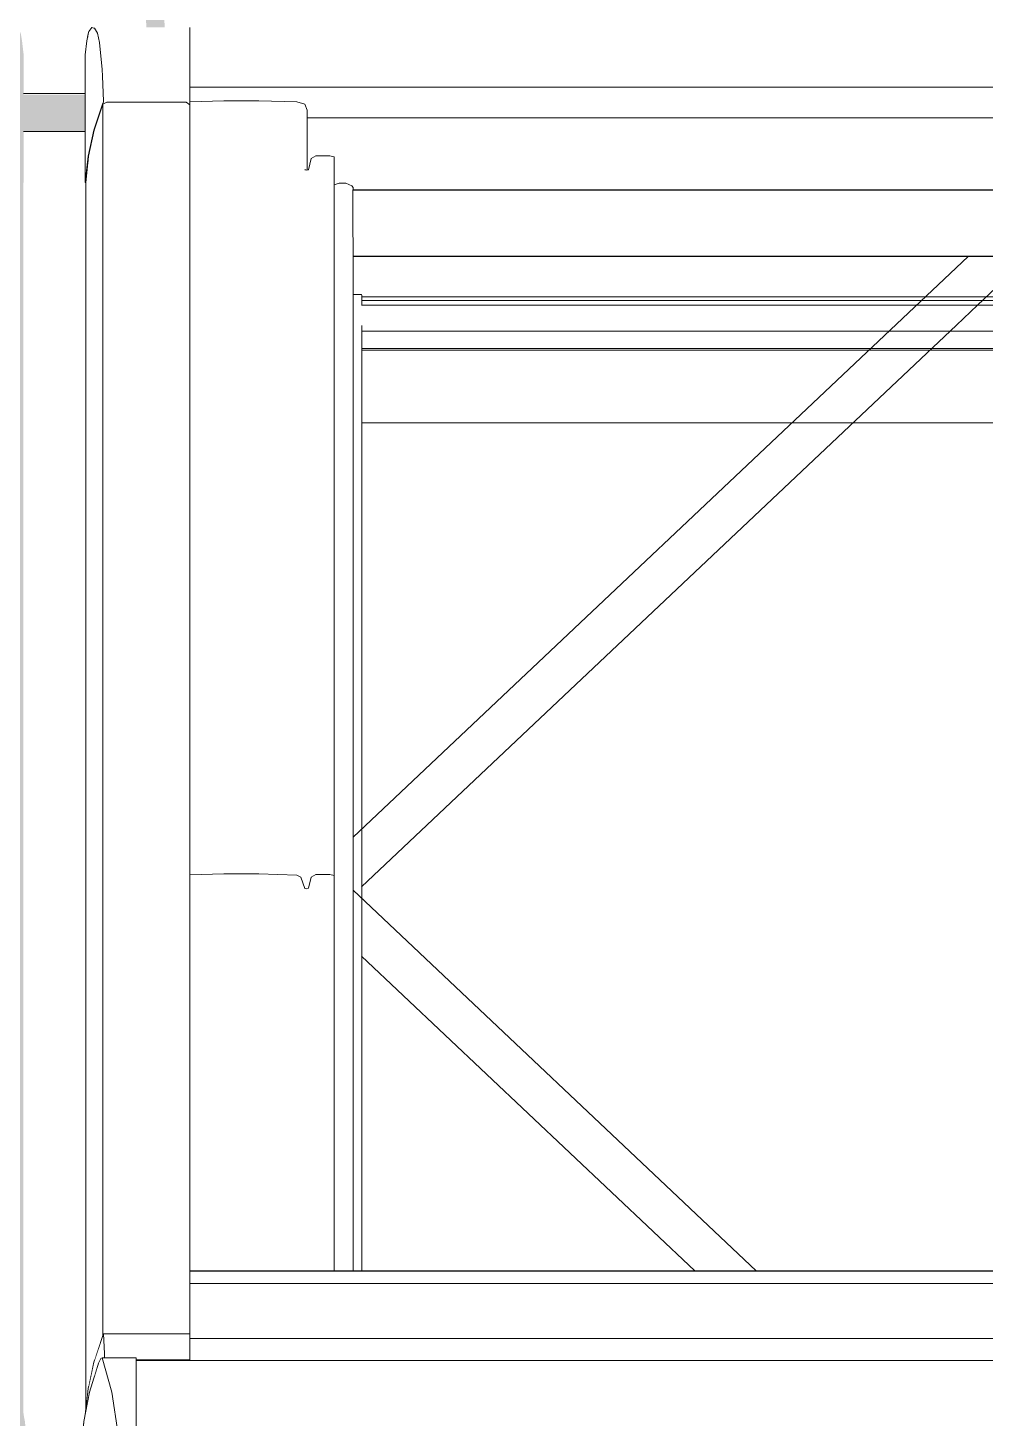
# Model space of a CAD drawing. Header units: metres. Extents: x -208 to 1512, y -277 to 123.
# Drawn here: x 827.172 to 827.616, y -3.63 to -2.984 of the extents above; entities that cross this region are included whole.
import ezdxf

# ---------------------------------------------------------------- set-up
doc = ezdxf.new("R2010")
doc.units = ezdxf.units.M
doc.header["$MEASUREMENT"] = 0
doc.linetypes.add('Wipeout_Contour', pattern=[1, 0, -1])
doc.layers.add('325 Dachfenster', color=7, linetype='Continuous')
doc.layers.add('918 Lageplan Beschriftung.x', color=7, linetype='Continuous')

# ---------------------------------------------------------------- blocks, each defined once
blk = doc.blocks.new('VELUX SlopeRoofBundle[42]_5', base_point=(825.25728, 0))
at = {"color": 254, "linetype": 'Wipeout_Contour', "lineweight": 0, "ltscale": 6621.036396}
blk.add_wipeout([(828.01339, -2.95926), (827.23487, -2.95926), (827.23525, -2.98422), (827.24693, -2.98422), (827.24693, -3.01187), (828.00133, -3.01187), (828.00133, -2.98422), (828.01301, -2.98422)], dxfattribs=at).dxf.layer = '325 Dachfenster'
at = {"color": 254, "linetype": 'Wipeout_Contour', "lineweight": 0, "ltscale": 3308.730517}
blk.add_wipeout([(827.16983, -3.01484), (827.16983, -3.01541), (827.18413, -3.01541), (827.18413, -3.01484)], dxfattribs=at).dxf.layer = '325 Dachfenster'
at = {"color": 254, "linetype": 'Wipeout_Contour', "lineweight": 0, "ltscale": 3309.310575}
blk.add_wipeout([(827.31943, -3.05656), (827.31943, -3.56164), (827.32223, -3.56164), (827.32223, -3.05769)], dxfattribs=at).dxf.layer = '325 Dachfenster'
at = {"color": 254, "linetype": 'Wipeout_Contour', "lineweight": 0, "ltscale": 3308.731113}
blk.add_wipeout([(827.18413, -3.07367), (827.16963, -3.07367), (827.16963, -3.0917), (827.18413, -3.0917)], dxfattribs=at).dxf.layer = '325 Dachfenster'
at = {"color": 254, "linetype": 'Wipeout_Contour', "lineweight": 0, "ltscale": 3309.04927}
blk.add_wipeout([(827.26283, -3.37723), (827.24693, -3.37775), (827.24693, -3.56164), (827.26283, -3.56164)], dxfattribs=at).dxf.layer = '325 Dachfenster'
at = {"color": 254, "linetype": 'Wipeout_Contour', "lineweight": 0, "ltscale": 3309.28167}
blk.add_wipeout([(827.31203, -3.56164), (827.31393, -3.56164), (827.31393, -3.37801), (827.31203, -3.37752)], dxfattribs=at).dxf.layer = '325 Dachfenster'
at = {"color": 254, "linetype": 'Wipeout_Contour', "lineweight": 0, "ltscale": 3309.236318}
blk.add_wipeout([(827.30123, -3.56164), (827.30203, -3.56164), (827.30203, -3.38395), (827.30123, -3.38423)], dxfattribs=at).dxf.layer = '325 Dachfenster'
at = {"color": 254, "linetype": 'Wipeout_Contour', "lineweight": 0, "ltscale": 12406.856814}
blk.add_wipeout([(827.14151, -2.98422), (827.16683, -2.98422), (827.16814, -2.98607), (827.16853, -2.98718), (827.16907, -2.99035), (827.16983, -2.99685), (827.16983, -3.01484), (827.18413, -3.01484), (827.18413, -2.95558), (827.17177, -2.95558), (827.17177, -2.95834), (827.17176, -2.96046), (827.14613, -2.96046), (827.14613, -2.95926), (827.14214, -2.95926)], dxfattribs=at).dxf.layer = '325 Dachfenster'
at = {"color": 254, "linetype": 'Wipeout_Contour', "lineweight": 0, "ltscale": 3309.298764}
blk.add_wipeout([(827.31633, -3.05649), (827.31633, -3.56164), (827.31943, -3.56164), (827.31943, -3.05656)], dxfattribs=at).dxf.layer = '325 Dachfenster'
at = {"color": 254, "linetype": 'Wipeout_Contour', "lineweight": 0, "ltscale": 3308.730936}
blk.add_wipeout([(827.18413, -3.06787), (827.16963, -3.06787), (827.16963, -3.07367), (827.18413, -3.07367)], dxfattribs=at).dxf.layer = '325 Dachfenster'
at = {"color": 254, "linetype": 'Wipeout_Contour', "lineweight": 0, "ltscale": 8274.301453}
blk.add_wipeout([(827.16963, -3.0917), (827.16963, -3.62657), (827.16983, -3.62845), (827.16983, -3.62846), (827.17043, -3.63161), (827.17173, -3.64552), (827.17173, -3.66149), (827.17176, -3.70979), (827.18413, -3.70979), (827.18413, -3.0917)], dxfattribs=at).dxf.layer = '325 Dachfenster'
at = {"color": 254, "linetype": 'Wipeout_Contour', "lineweight": 0, "ltscale": 3309.233117}
blk.add_wipeout([(827.30043, -3.56164), (827.30123, -3.56164), (827.30123, -3.38423), (827.30043, -3.38402)], dxfattribs=at).dxf.layer = '325 Dachfenster'
at = {"color": 254, "linetype": 'Wipeout_Contour', "lineweight": 0, "ltscale": 3308.787716}
blk.add_wipeout([(827.18413, -3.01541), (827.19843, -3.01541), (827.19843, -3.01484), (827.18413, -3.01484)], dxfattribs=at).dxf.layer = '325 Dachfenster'
at = {"color": 254, "linetype": 'Wipeout_Contour', "lineweight": 0, "ltscale": 5791.716833}
blk.add_wipeout([(827.16983, -3.05626), (827.16963, -3.05641), (827.16963, -3.06787), (827.18413, -3.06787), (827.18413, -3.03252), (827.16983, -3.03252), (827.16983, -3.04873)], dxfattribs=at).dxf.layer = '325 Dachfenster'
at = {"color": 254, "linetype": 'Wipeout_Contour', "lineweight": 0, "ltscale": 6617.024258}
blk.add_wipeout([(827.32223, -3.56164), (827.32273, -3.56164), (827.32273, -3.0818), (827.32263, -3.08153), (827.32263, -3.05967), (827.32273, -3.05967), (827.32273, -3.05854), (827.32223, -3.05769)], dxfattribs=at).dxf.layer = '325 Dachfenster'
at = {"color": 254, "linetype": 'Wipeout_Contour', "lineweight": 0, "ltscale": 3308.789113}
blk.add_wipeout([(827.19863, -3.07367), (827.18413, -3.07367), (827.18413, -3.0917), (827.19863, -3.0917)], dxfattribs=at).dxf.layer = '325 Dachfenster'
at = {"color": 254, "linetype": 'Wipeout_Contour', "lineweight": 0, "ltscale": 3309.227593}
blk.add_wipeout([(827.29843, -3.56164), (827.30043, -3.56164), (827.30043, -3.38402), (827.29843, -3.37886)], dxfattribs=at).dxf.layer = '325 Dachfenster'
at = {"color": 254, "linetype": 'Wipeout_Contour', "lineweight": 0, "ltscale": 12408.817096}
blk.add_wipeout([(827.18413, -3.01484), (827.19843, -3.01484), (827.19843, -2.99685), (827.1992, -2.99035), (827.19973, -2.98718), (827.20013, -2.98607), (827.20143, -2.98422), (827.22676, -2.98422), (827.22613, -2.95926), (827.22213, -2.95926), (827.22213, -2.96046), (827.1965, -2.96046), (827.1965, -2.95834), (827.1965, -2.95558), (827.18413, -2.95558)], dxfattribs=at).dxf.layer = '325 Dachfenster'
at = {"color": 254, "linetype": 'Wipeout_Contour', "lineweight": 0, "ltscale": 4962.225712}
blk.add_wipeout([(827.18413, -3.06787), (827.19863, -3.06787), (827.19863, -3.05641), (827.19843, -3.05626), (827.19843, -3.03252), (827.18413, -3.03252)], dxfattribs=at).dxf.layer = '325 Dachfenster'
at = {"color": 254, "linetype": 'Wipeout_Contour', "lineweight": 0, "ltscale": 3310.519843}
blk.add_wipeout([(827.32263, -3.05988), (827.32263, -3.07049), (827.92563, -3.07049), (827.92563, -3.05988)], dxfattribs=at).dxf.layer = '325 Dachfenster'
at = {"color": 254, "linetype": 'Wipeout_Contour', "lineweight": 0, "ltscale": 3310.520023}
blk.add_wipeout([(827.32263, -3.0748), (827.32263, -3.07982), (827.92563, -3.07982), (827.92563, -3.0748)], dxfattribs=at).dxf.layer = '325 Dachfenster'
at = {"color": 254, "linetype": 'Wipeout_Contour', "lineweight": 0, "ltscale": 8269.556175}
blk.add_wipeout([(827.18413, -3.0917), (827.18413, -3.70979), (827.19651, -3.70979), (827.19653, -3.66149), (827.19653, -3.64552), (827.19783, -3.63161), (827.19843, -3.62846), (827.19843, -3.62845), (827.19863, -3.62657), (827.19863, -3.0917)], dxfattribs=at).dxf.layer = '325 Dachfenster'
at = {"color": 254, "linetype": 'Wipeout_Contour', "lineweight": 0, "ltscale": 3310.520219}
blk.add_wipeout([(827.32273, -3.09043), (827.32273, -3.0905), (827.92553, -3.0905), (827.92553, -3.09043)], dxfattribs=at).dxf.layer = '325 Dachfenster'
at = {"color": 254, "linetype": 'Wipeout_Contour', "lineweight": 0, "ltscale": 3309.181071}
blk.add_wipeout([(827.27903, -3.56164), (827.29663, -3.56164), (827.29663, -3.3778), (827.27903, -3.37723)], dxfattribs=at).dxf.layer = '325 Dachfenster'
at = {"color": 254, "linetype": 'Wipeout_Contour', "lineweight": 0, "ltscale": 3309.240592}
blk.add_wipeout([(827.30203, -3.56164), (827.30333, -3.56164), (827.30333, -3.37879), (827.30203, -3.38395)], dxfattribs=at).dxf.layer = '325 Dachfenster'
at = {"color": 254, "linetype": 'Wipeout_Contour', "lineweight": 0, "ltscale": 3308.788935}
blk.add_wipeout([(827.19863, -3.06787), (827.18413, -3.06787), (827.18413, -3.07367), (827.19863, -3.07367)], dxfattribs=at).dxf.layer = '325 Dachfenster'
at = {"color": 254, "linetype": 'Wipeout_Contour', "lineweight": 0, "ltscale": 3310.519953}
blk.add_wipeout([(827.32263, -3.0748), (827.92563, -3.0748), (827.92563, -3.07049), (827.32263, -3.07049)], dxfattribs=at).dxf.layer = '325 Dachfenster'
at = {"color": 254, "linetype": 'Wipeout_Contour', "lineweight": 0, "ltscale": 3310.520178}
blk.add_wipeout([(827.32273, -3.08499), (827.32273, -3.09043), (827.92553, -3.09043), (827.92553, -3.08499)], dxfattribs=at).dxf.layer = '325 Dachfenster'
at = {"color": 254, "linetype": 'Wipeout_Contour', "lineweight": 0, "ltscale": 3309.113458}
blk.add_wipeout([(827.26283, -3.56164), (827.27903, -3.56164), (827.27903, -3.37723), (827.26283, -3.37723)], dxfattribs=at).dxf.layer = '325 Dachfenster'
at = {"color": 254, "linetype": 'Wipeout_Contour', "lineweight": 0, "ltscale": 3309.219886}
blk.add_wipeout([(827.29663, -3.56164), (827.29843, -3.56164), (827.29843, -3.37886), (827.29663, -3.3778)], dxfattribs=at).dxf.layer = '325 Dachfenster'
at = {"color": 254, "linetype": 'Wipeout_Contour', "lineweight": 0, "ltscale": 3309.247289}
blk.add_wipeout([(827.30333, -3.56164), (827.30543, -3.56164), (827.30543, -3.37752), (827.30333, -3.37879)], dxfattribs=at).dxf.layer = '325 Dachfenster'
at = {"color": 254, "linetype": 'Wipeout_Contour', "lineweight": 0, "ltscale": 4135.802932}
blk.add_wipeout([(827.19783, -3.63161), (827.19783, -3.78697), (827.19975, -3.77738), (827.20043, -3.77361), (827.20043, -3.61796)], dxfattribs=at).dxf.layer = '325 Dachfenster'
at = {"color": 254, "linetype": 'Wipeout_Contour', "lineweight": 0, "ltscale": 3309.223368}
blk.add_wipeout([(827.29843, -3.04514), (827.29843, -3.37886), (827.30043, -3.38402), (827.30043, -3.0503)], dxfattribs=at).dxf.layer = '325 Dachfenster'
at = {"color": 254, "linetype": 'Wipeout_Contour', "lineweight": 0, "ltscale": 6621.039845}
blk.add_wipeout([(827.32263, -3.08067), (827.32263, -3.08153), (827.32273, -3.0818), (827.32273, -3.08258), (827.92553, -3.08258), (827.92553, -3.0818), (827.92563, -3.08153), (827.92563, -3.08067)], dxfattribs=at).dxf.layer = '325 Dachfenster'
at = {"color": 254, "linetype": 'Wipeout_Contour', "lineweight": 0, "ltscale": 2482.770511}
blk.add_wipeout([(827.32273, -3.0905), (827.32273, -3.36016), (827.60826, -3.0905)], dxfattribs=at).dxf.layer = '325 Dachfenster'
at = {"color": 254, "linetype": 'Wipeout_Contour', "lineweight": 0, "ltscale": 3309.264659}
blk.add_wipeout([(827.30543, -3.37752), (827.30543, -3.56164), (827.31203, -3.56164), (827.31203, -3.37752)], dxfattribs=at).dxf.layer = '325 Dachfenster'
at = {"color": 254, "linetype": 'Wipeout_Contour', "lineweight": 0, "ltscale": 4135.829014}
blk.add_wipeout([(827.20453, -3.60447), (827.20043, -3.61796), (827.20043, -3.77361), (827.20342, -3.76324), (827.20453, -3.75858)], dxfattribs=at).dxf.layer = '325 Dachfenster'
at = {"color": 254, "linetype": 'Wipeout_Contour', "lineweight": 0, "ltscale": 3309.232226}
blk.add_wipeout([(827.30123, -3.05055), (827.30123, -3.38423), (827.30203, -3.38395), (827.30203, -3.05027)], dxfattribs=at).dxf.layer = '325 Dachfenster'
at = {"color": 254, "linetype": 'Wipeout_Contour', "lineweight": 0, "ltscale": 3309.28769}
blk.add_wipeout([(827.31393, -3.05731), (827.31393, -3.56164), (827.31633, -3.56164), (827.31633, -3.05649)], dxfattribs=at).dxf.layer = '325 Dachfenster'
at = {"color": 254, "linetype": 'Wipeout_Contour', "lineweight": 0, "ltscale": 3310.520109}
blk.add_wipeout([(827.32273, -3.08258), (827.32273, -3.08364), (827.92553, -3.08364), (827.92553, -3.08258)], dxfattribs=at).dxf.layer = '325 Dachfenster'
at = {"color": 254, "linetype": 'Wipeout_Contour', "lineweight": 0, "ltscale": 3308.609345}
blk.add_wipeout([(827.20628, -3.60202), (827.21078, -3.618), (827.22213, -3.618), (827.22213, -3.60202)], dxfattribs=at).dxf.layer = '325 Dachfenster'
at = {"color": 254, "linetype": 'Wipeout_Contour', "lineweight": 0, "ltscale": 3308.830466}
blk.add_wipeout([(827.19843, -3.62846), (827.19973, -3.62164), (827.19973, -3.6162), (827.19843, -3.62845)], dxfattribs=at).dxf.layer = '325 Dachfenster'
at = {"color": 254, "linetype": 'Wipeout_Contour', "lineweight": 0, "ltscale": 4964.588053}
blk.add_wipeout([(827.30053, -3.05033), (827.30043, -3.0503), (827.30043, -3.38402), (827.30123, -3.38423), (827.30123, -3.05055), (827.30053, -3.05036)], dxfattribs=at).dxf.layer = '325 Dachfenster'
at = {"color": 254, "linetype": 'Wipeout_Contour', "lineweight": 0, "ltscale": 3310.520066}
blk.add_wipeout([(827.32263, -3.08067), (827.92563, -3.08067), (827.92563, -3.07982), (827.32263, -3.07982)], dxfattribs=at).dxf.layer = '325 Dachfenster'
at = {"color": 254, "linetype": 'Wipeout_Contour', "lineweight": 0, "ltscale": 9927.390946}
blk.add_wipeout([(827.20453, -3.75858), (827.2053, -3.75667), (827.20738, -3.74981), (827.2087, -3.74323), (827.21244, -3.71311), (827.21452, -3.68525), (827.21495, -3.65986), (827.21367, -3.63738), (827.21078, -3.618), (827.20628, -3.60202), (827.20564, -3.6023), (827.20453, -3.60447)], dxfattribs=at).dxf.layer = '325 Dachfenster'
at = {"color": 254, "linetype": 'Wipeout_Contour', "lineweight": 0, "ltscale": 3308.970122}
blk.add_wipeout([(827.24693, -3.60294), (827.22213, -3.60294), (827.22213, -3.60322), (827.24693, -3.60322)], dxfattribs=at).dxf.layer = '325 Dachfenster'
at = {"color": 254, "linetype": 'Wipeout_Contour', "lineweight": 0, "ltscale": 3309.215734}
blk.add_wipeout([(827.29663, -3.04408), (827.29663, -3.3778), (827.29843, -3.37886), (827.29843, -3.04514)], dxfattribs=at).dxf.layer = '325 Dachfenster'
at = {"color": 254, "linetype": 'Wipeout_Contour', "lineweight": 0, "ltscale": 3309.236405}
blk.add_wipeout([(827.30203, -3.05027), (827.30203, -3.38395), (827.30333, -3.37879), (827.30333, -3.04511)], dxfattribs=at).dxf.layer = '325 Dachfenster'
at = {"color": 254, "linetype": 'Wipeout_Contour', "lineweight": 0, "ltscale": 3310.520122}
blk.add_wipeout([(827.32273, -3.08428), (827.92553, -3.08428), (827.92553, -3.08364), (827.32273, -3.08364)], dxfattribs=at).dxf.layer = '325 Dachfenster'
at = {"color": 254, "linetype": 'Wipeout_Contour', "lineweight": 0, "ltscale": 4136.287108}
blk.add_wipeout([(827.19973, -3.6162), (827.19973, -3.62164), (827.20043, -3.61796), (827.20243, -3.61138), (827.20243, -3.60403)], dxfattribs=at).dxf.layer = '325 Dachfenster'
at = {"color": 254, "linetype": 'Wipeout_Contour', "lineweight": 0, "ltscale": 3308.646573}
blk.add_wipeout([(827.21078, -3.618), (827.21367, -3.63738), (827.22213, -3.63738), (827.22213, -3.618)], dxfattribs=at).dxf.layer = '325 Dachfenster'
at = {"layer": '325 Dachfenster', "linetype": 'Continuous', "lineweight": 0, "flags": 128}
for points in [[(827.30123, -3.38423), (827.30043, -3.38402)], [(827.30203, -3.38395), (827.30123, -3.38423)]]:
    blk.add_lwpolyline(points, dxfattribs=at)
at = {"color": 254, "linetype": 'Wipeout_Contour', "lineweight": 0, "ltscale": 3309.176923}
blk.add_wipeout([(827.27903, -3.04351), (827.27903, -3.37723), (827.29663, -3.3778), (827.29663, -3.04408)], dxfattribs=at).dxf.layer = '325 Dachfenster'
at = {"color": 254, "linetype": 'Wipeout_Contour', "lineweight": 0, "ltscale": 3309.24317}
blk.add_wipeout([(827.30333, -3.04511), (827.30333, -3.37879), (827.30543, -3.37752), (827.30543, -3.04383)], dxfattribs=at).dxf.layer = '325 Dachfenster'
at = {"color": 254, "linetype": 'Wipeout_Contour', "lineweight": 0, "ltscale": 3310.520132}
blk.add_wipeout([(827.32273, -3.08428), (827.32273, -3.08499), (827.92553, -3.08499), (827.92553, -3.08428)], dxfattribs=at).dxf.layer = '325 Dachfenster'
at = {"color": 254, "linetype": 'Wipeout_Contour', "lineweight": 0, "ltscale": 5789.703946}
blk.add_wipeout([(827.20243, -3.61138), (827.20453, -3.60447), (827.20564, -3.6023), (827.20628, -3.60202), (827.20643, -3.60202), (827.20643, -3.59208), (827.20243, -3.60403)], dxfattribs=at).dxf.layer = '325 Dachfenster'
at = {"layer": '325 Dachfenster', "linetype": 'Continuous', "lineweight": 0, "flags": 128}
for points in [[(827.29843, -3.37886), (827.29663, -3.3778)], [(827.30043, -3.38402), (827.29843, -3.37886)]]:
    blk.add_lwpolyline(points, dxfattribs=at)
at = {"color": 254, "linetype": 'Wipeout_Contour', "lineweight": 0, "ltscale": 4135.688563}
blk.add_wipeout([(827.19863, -3.05626), (827.19863, -3.62657), (827.19973, -3.6162), (827.19993, -3.6153), (827.19993, -3.04401)], dxfattribs=at).dxf.layer = '325 Dachfenster'
at = {"color": 254, "linetype": 'Wipeout_Contour', "lineweight": 0, "ltscale": 3309.260597}
blk.add_wipeout([(827.30543, -3.04383), (827.30543, -3.37752), (827.31203, -3.37752), (827.31203, -3.04383)], dxfattribs=at).dxf.layer = '325 Dachfenster'
at = {"color": 254, "linetype": 'Wipeout_Contour', "lineweight": 0, "ltscale": 4963.195033}
blk.add_wipeout([(827.20643, -3.60202), (827.20733, -3.60202), (827.20733, -3.59999), (827.20697, -3.59082), (827.20688, -3.5909), (827.20643, -3.59208)], dxfattribs=at).dxf.layer = '325 Dachfenster'
at = {"layer": '325 Dachfenster', "linetype": 'Continuous', "lineweight": 0, "flags": 128}
for points in [[(827.30333, -3.37879), (827.30203, -3.38395)], [(827.30543, -3.37752), (827.30333, -3.37879)], [(827.19843, -3.62845), (827.19843, -3.62846)]]:
    blk.add_lwpolyline(points, dxfattribs=at)
at = {"color": 254, "linetype": 'Wipeout_Contour', "lineweight": 0, "ltscale": 4135.619217}
blk.add_wipeout([(827.19993, -3.04401), (827.19993, -3.6153), (827.20243, -3.60403), (827.20263, -3.60344), (827.20263, -3.03184)], dxfattribs=at).dxf.layer = '325 Dachfenster'
at = {"color": 254, "linetype": 'Wipeout_Contour', "lineweight": 0, "ltscale": 3309.277261}
blk.add_wipeout([(827.31203, -3.04383), (827.31203, -3.37752), (827.31393, -3.37801), (827.31393, -3.04433)], dxfattribs=at).dxf.layer = '325 Dachfenster'
at = {"color": 254, "linetype": 'Wipeout_Contour', "lineweight": 0, "ltscale": 3308.930874}
blk.add_wipeout([(827.20697, -3.59082), (827.20733, -3.59999), (827.24693, -3.59999), (827.24693, -3.59082)], dxfattribs=at).dxf.layer = '325 Dachfenster'
at = {"layer": '325 Dachfenster', "linetype": 'Continuous', "lineweight": 0, "flags": 128}
blk.add_lwpolyline([(827.31393, -3.37801), (827.31203, -3.37752), (827.30543, -3.37752)], dxfattribs=at)
at = {"color": 254, "linetype": 'Wipeout_Contour', "lineweight": 0, "ltscale": 11586.823668}
blk.add_wipeout([(827.31393, -3.05274), (827.31393, -3.05731), (827.31633, -3.05649), (827.31943, -3.05656), (827.32223, -3.05769), (827.32273, -3.05854), (827.32273, -3.05967), (827.92553, -3.05967), (827.92553, -3.05854), (827.92603, -3.05769), (827.92883, -3.05656), (827.93193, -3.05649), (827.93433, -3.05731), (827.93433, -3.05274)], dxfattribs=at).dxf.layer = '325 Dachfenster'
at = {"color": 254, "linetype": 'Wipeout_Contour', "lineweight": 0, "ltscale": 4963.65467}
blk.add_wipeout([(827.20733, -3.59999), (827.20733, -3.60202), (827.22213, -3.60202), (827.22213, -3.60294), (827.24693, -3.60294), (827.24693, -3.59999)], dxfattribs=at).dxf.layer = '325 Dachfenster'
at = {"layer": '325 Dachfenster', "linetype": 'Continuous', "lineweight": 0, "flags": 128}
blk.add_lwpolyline([(827.31633, -3.05649), (827.31393, -3.05731)], dxfattribs=at)
at = {"color": 254, "linetype": 'Wipeout_Contour', "lineweight": 0, "ltscale": 4135.612292}
blk.add_wipeout([(827.20663, -3.01989), (827.20263, -3.03184), (827.20263, -3.60344), (827.20643, -3.59208), (827.20663, -3.59156)], dxfattribs=at).dxf.layer = '325 Dachfenster'
at = {"color": 254, "linetype": 'Wipeout_Contour', "lineweight": 0, "ltscale": 3310.519763}
blk.add_wipeout([(827.32263, -3.05967), (827.32263, -3.05988), (827.92563, -3.05988), (827.92563, -3.05967)], dxfattribs=at).dxf.layer = '325 Dachfenster'
at = {"color": 254, "linetype": 'Wipeout_Contour', "lineweight": 0, "ltscale": 3310.528416}
blk.add_wipeout([(827.24693, -3.59875), (828.00133, -3.59875), (828.00133, -3.59644), (827.24693, -3.59644)], dxfattribs=at).dxf.layer = '325 Dachfenster'
at = {"color": 254, "linetype": 'Wipeout_Contour', "lineweight": 0, "ltscale": 3310.528655}
blk.add_wipeout([(828.02613, -3.60322), (827.22213, -3.60322), (827.22213, -3.61935), (828.02613, -3.61935)], dxfattribs=at).dxf.layer = '325 Dachfenster'
at = {"layer": '325 Dachfenster', "linetype": 'Continuous', "lineweight": 0, "flags": 128}
for points in [[(827.31943, -3.05656), (827.31633, -3.05649)], [(827.32223, -3.05769), (827.31943, -3.05656)], [(827.32273, -3.05854), (827.32223, -3.05769)], [(827.32263, -3.05967), (827.32263, -3.05988)], [(827.32263, -3.05967), (827.92563, -3.05967)], [(827.32263, -3.05988), (827.32263, -3.07049), (827.32263, -3.0748), (827.32263, -3.07982), (827.32263, -3.08067), (827.32263, -3.08153)], [(827.32273, -3.05854), (827.32273, -3.05967)], [(827.20628, -3.60202), (827.21078, -3.618), (827.21367, -3.63738), (827.21495, -3.65986), (827.21452, -3.68525), (827.21244, -3.71311), (827.2087, -3.74323), (827.20738, -3.74981), (827.2053, -3.75667), (827.20453, -3.75858), (827.20342, -3.76324), (827.20043, -3.77361), (827.19975, -3.77738), (827.19783, -3.78697), (827.19748, -3.79054), (827.19653, -3.79916), (827.19653, -3.80235), (827.19652, -3.81267), (827.19651, -3.82144), (827.1965, -3.82879)], [(827.20564, -3.6023), (827.20453, -3.60447), (827.20043, -3.61796), (827.19783, -3.63161), (827.19653, -3.64552), (827.19653, -3.64685)], [(827.20564, -3.6023), (827.20628, -3.60202)], [(827.20628, -3.60202), (827.22213, -3.60202)]]:
    blk.add_lwpolyline(points, dxfattribs=at)
at = {"color": 254, "linetype": 'Wipeout_Contour', "lineweight": 0, "ltscale": 4135.931435}
blk.add_wipeout([(827.19843, -2.99685), (827.19843, -3.05626), (827.19973, -3.04401), (827.19973, -2.98718), (827.1992, -2.99035)], dxfattribs=at).dxf.layer = '325 Dachfenster'
at = {"color": 254, "linetype": 'Wipeout_Contour', "lineweight": 0, "ltscale": 3308.934544}
blk.add_wipeout([(827.20843, -3.01893), (827.20843, -3.59082), (827.24523, -3.59082), (827.24523, -3.01893)], dxfattribs=at).dxf.layer = '325 Dachfenster'
at = {"color": 254, "linetype": 'Wipeout_Contour', "lineweight": 0, "ltscale": 3310.528379}
blk.add_wipeout([(827.24693, -3.59644), (828.00133, -3.59644), (828.00133, -3.59448), (827.24693, -3.59448)], dxfattribs=at).dxf.layer = '325 Dachfenster'
at = {"color": 254, "linetype": 'Wipeout_Contour', "lineweight": 0, "ltscale": 3310.528499}
blk.add_wipeout([(827.24693, -3.6015), (827.24693, -3.60322), (828.00133, -3.60322), (828.00133, -3.6015)], dxfattribs=at).dxf.layer = '325 Dachfenster'
at = {"color": 254, "linetype": 'Wipeout_Contour', "lineweight": 0, "ltscale": 3310.528982}
blk.add_wipeout([(827.22213, -3.61935), (827.22213, -3.64056), (828.02613, -3.64056), (828.02613, -3.61935)], dxfattribs=at).dxf.layer = '325 Dachfenster'
at = {"layer": '325 Dachfenster', "linetype": 'Continuous', "lineweight": 0, "flags": 128}
blk.add_lwpolyline([(827.22213, -3.82879), (827.22213, -3.82144), (827.22213, -3.81267), (827.22213, -3.80235), (827.22213, -3.79054), (827.22213, -3.77738), (827.22213, -3.76324), (827.22213, -3.75667), (827.22213, -3.74981), (827.22213, -3.74323), (827.22213, -3.71311), (827.22213, -3.68525), (827.22213, -3.65986), (827.22213, -3.63738), (827.22213, -3.618), (827.22213, -3.60202)], dxfattribs=at)
at = {"color": 254, "linetype": 'Wipeout_Contour', "lineweight": 0, "ltscale": 4963.459559}
blk.add_wipeout([(827.19973, -3.04401), (827.20243, -3.03184), (827.20243, -2.98451), (827.20143, -2.98422), (827.20013, -2.98607), (827.19973, -2.98718)], dxfattribs=at).dxf.layer = '325 Dachfenster'
at = {"color": 254, "linetype": 'Wipeout_Contour', "lineweight": 0, "ltscale": 4963.966591}
blk.add_wipeout([(827.20843, -3.01893), (827.20663, -3.01989), (827.20663, -3.59156), (827.20688, -3.5909), (827.20697, -3.59082), (827.20843, -3.59082)], dxfattribs=at).dxf.layer = '325 Dachfenster'
at = {"color": 254, "linetype": 'Wipeout_Contour', "lineweight": 0, "ltscale": 3309.011559}
blk.add_wipeout([(827.24523, -3.59082), (827.24693, -3.59082), (827.24693, -3.02019), (827.24523, -3.01893)], dxfattribs=at).dxf.layer = '325 Dachfenster'
at = {"color": 254, "linetype": 'Wipeout_Contour', "lineweight": 0, "ltscale": 3310.52846}
blk.add_wipeout([(828.00133, -3.59875), (827.24693, -3.59875), (827.24693, -3.6015), (828.00133, -3.6015)], dxfattribs=at).dxf.layer = '325 Dachfenster'
at = {"layer": '325 Dachfenster', "linetype": 'Continuous', "lineweight": 0, "flags": 128}
for points in [[(827.19843, -3.01484), (827.18413, -3.01484), (827.16983, -3.01484)], [(827.19843, -3.62845), (827.19973, -3.6162), (827.20243, -3.60403), (827.20643, -3.59208), (827.20688, -3.5909)], [(827.20688, -3.5909), (827.20697, -3.59082)], [(827.20697, -3.59082), (827.20733, -3.59999), (827.20733, -3.60202)], [(827.22213, -3.60294), (827.24693, -3.60294)], [(827.22213, -3.60322), (828.02613, -3.60322)], [(827.24693, -3.60294), (827.24693, -3.60322)]]:
    blk.add_lwpolyline(points, dxfattribs=at)
at = {"color": 254, "linetype": 'Wipeout_Contour', "lineweight": 0, "ltscale": 3308.89868}
blk.add_wipeout([(827.2051, -2.99113), (827.20631, -3.00365), (827.24693, -3.00365), (827.24693, -2.99113)], dxfattribs=at).dxf.layer = '325 Dachfenster'
at = {"color": 254, "linetype": 'Wipeout_Contour', "lineweight": 0, "ltscale": 3309.045125}
blk.add_wipeout([(827.24693, -3.37775), (827.26283, -3.37723), (827.26283, -3.04351), (827.24693, -3.04403)], dxfattribs=at).dxf.layer = '325 Dachfenster'
at = {"color": 254, "linetype": 'Wipeout_Contour', "lineweight": 0, "ltscale": 3310.527846}
blk.add_wipeout([(827.24693, -3.56177), (827.24693, -3.56751), (828.00133, -3.56751), (828.00133, -3.56177)], dxfattribs=at).dxf.layer = '325 Dachfenster'
at = {"color": 254, "linetype": 'Wipeout_Contour', "lineweight": 0, "ltscale": 3310.528254}
blk.add_wipeout([(827.24693, -3.5902), (828.00133, -3.5902), (828.00133, -3.58631), (827.24693, -3.58631)], dxfattribs=at).dxf.layer = '325 Dachfenster'
at = {"color": 254, "linetype": 'Wipeout_Contour', "lineweight": 0, "ltscale": 6617.540181}
blk.add_wipeout([(827.20243, -2.98451), (827.20243, -3.03184), (827.20643, -3.01989), (827.20643, -3.00685), (827.20631, -3.00365), (827.2051, -2.99113), (827.20414, -2.98692), (827.20273, -2.98457)], dxfattribs=at).dxf.layer = '325 Dachfenster'
at = {"color": 254, "linetype": 'Wipeout_Contour', "lineweight": 0, "ltscale": 3309.109322}
blk.add_wipeout([(827.26283, -3.04351), (827.26283, -3.37723), (827.27903, -3.37723), (827.27903, -3.04351)], dxfattribs=at).dxf.layer = '325 Dachfenster'
at = {"color": 254, "linetype": 'Wipeout_Contour', "lineweight": 0, "ltscale": 3310.527795}
blk.add_wipeout([(828.00133, -3.56164), (827.24693, -3.56164), (827.24693, -3.56177), (828.00133, -3.56177)], dxfattribs=at).dxf.layer = '325 Dachfenster'
at = {"color": 254, "linetype": 'Wipeout_Contour', "lineweight": 0, "ltscale": 3310.527908}
blk.add_wipeout([(827.24693, -3.56751), (827.24693, -3.56903), (828.00133, -3.56903), (828.00133, -3.56751)], dxfattribs=at).dxf.layer = '325 Dachfenster'
at = {"color": 254, "linetype": 'Wipeout_Contour', "lineweight": 0, "ltscale": 3310.528188}
blk.add_wipeout([(827.24693, -3.58259), (827.24693, -3.58631), (828.00133, -3.58631), (828.00133, -3.58259)], dxfattribs=at).dxf.layer = '325 Dachfenster'
at = {"color": 254, "linetype": 'Wipeout_Contour', "lineweight": 0, "ltscale": 3310.528328}
blk.add_wipeout([(827.24693, -3.59202), (827.24693, -3.59296), (828.00133, -3.59296), (828.00133, -3.59202)], dxfattribs=at).dxf.layer = '325 Dachfenster'
at = {"layer": '325 Dachfenster', "linetype": 'Continuous', "lineweight": 0, "flags": 128}
blk.add_lwpolyline([(827.29663, -3.3778), (827.27903, -3.37723), (827.26283, -3.37723), (827.24693, -3.37775)], dxfattribs=at)
at = {"color": 254, "linetype": 'Wipeout_Contour', "lineweight": 0, "ltscale": 4136.57887}
blk.add_wipeout([(827.24693, -2.98422), (827.20143, -2.98422), (827.20243, -2.98451), (827.20273, -2.98457), (827.24693, -2.98457)], dxfattribs=at).dxf.layer = '325 Dachfenster'
at = {"color": 254, "linetype": 'Wipeout_Contour', "lineweight": 0, "ltscale": 3309.042324}
blk.add_wipeout([(827.24693, -3.04403), (827.26283, -3.04351), (827.26283, -3.0182), (827.24693, -3.01871)], dxfattribs=at).dxf.layer = '325 Dachfenster'
at = {"color": 254, "linetype": 'Wipeout_Contour', "lineweight": 0, "ltscale": 3309.174122}
blk.add_wipeout([(827.27903, -3.0182), (827.27903, -3.04351), (827.29663, -3.04408), (827.29663, -3.01876)], dxfattribs=at).dxf.layer = '325 Dachfenster'
at = {"color": 254, "linetype": 'Wipeout_Contour', "lineweight": 0, "ltscale": 2482.680091}
blk.add_wipeout([(827.32273, -3.56164), (827.50987, -3.56164), (827.32273, -3.3849)], dxfattribs=at).dxf.layer = '325 Dachfenster'
at = {"color": 254, "linetype": 'Wipeout_Contour', "lineweight": 0, "ltscale": 3310.527975}
blk.add_wipeout([(827.24693, -3.57098), (827.24693, -3.57329), (828.00133, -3.57329), (828.00133, -3.57098)], dxfattribs=at).dxf.layer = '325 Dachfenster'
at = {"color": 254, "linetype": 'Wipeout_Contour', "lineweight": 0, "ltscale": 3310.528302}
blk.add_wipeout([(827.24693, -3.59078), (827.24693, -3.59128), (828.00133, -3.59128), (828.00133, -3.59078)], dxfattribs=at).dxf.layer = '325 Dachfenster'
at = {"color": 254, "linetype": 'Wipeout_Contour', "lineweight": 0, "ltscale": 3308.891051}
blk.add_wipeout([(827.20273, -2.98457), (827.20414, -2.98692), (827.24693, -2.98692), (827.24693, -2.98457)], dxfattribs=at).dxf.layer = '325 Dachfenster'
at = {"color": 254, "linetype": 'Wipeout_Contour', "lineweight": 0, "ltscale": 3309.106545}
blk.add_wipeout([(827.27903, -3.0182), (827.26283, -3.0182), (827.26283, -3.04351), (827.27903, -3.04351)], dxfattribs=at).dxf.layer = '325 Dachfenster'
at = {"color": 254, "linetype": 'Wipeout_Contour', "lineweight": 0, "ltscale": 2482.409057}
blk.add_wipeout([(827.29663, -3.04408), (827.30043, -3.01983), (827.29663, -3.01876)], dxfattribs=at).dxf.layer = '325 Dachfenster'
at = {"color": 254, "linetype": 'Wipeout_Contour', "lineweight": 0, "ltscale": 6621.049959}
blk.add_wipeout([(827.32273, -3.3849), (827.50987, -3.56164), (827.73839, -3.56164), (827.92553, -3.3849), (827.92553, -3.36016), (827.64001, -3.0905), (827.60826, -3.0905), (827.32273, -3.36016)], dxfattribs=at).dxf.layer = '325 Dachfenster'
at = {"color": 254, "linetype": 'Wipeout_Contour', "lineweight": 0, "ltscale": 3310.528019}
blk.add_wipeout([(827.24693, -3.57329), (827.24693, -3.57605), (828.00133, -3.57605), (828.00133, -3.57329)], dxfattribs=at).dxf.layer = '325 Dachfenster'
at = {"color": 254, "linetype": 'Wipeout_Contour', "lineweight": 0, "ltscale": 3310.528349}
blk.add_wipeout([(827.24693, -3.59448), (828.00133, -3.59448), (828.00133, -3.59296), (827.24693, -3.59296)], dxfattribs=at).dxf.layer = '325 Dachfenster'
at = {"layer": '325 Dachfenster', "linetype": 'Continuous', "lineweight": 0, "flags": 128}
for points in [[(827.32273, -3.0818), (827.32273, -3.56164)], [(827.32273, -3.09043), (827.92553, -3.09043)], [(827.60826, -3.0905), (827.32273, -3.36016)], [(827.32273, -3.0905), (827.92553, -3.0905)], [(827.62413, -3.10238), (827.61268, -3.1132), (827.60294, -3.12239), (827.3267, -3.38328)], [(827.32273, -3.10825), (827.32663, -3.10825)], [(827.32663, -3.10825), (827.32683, -3.10846)], [(827.32683, -3.10846), (827.32683, -3.1132)], [(827.32683, -3.10931), (827.92143, -3.10931)], [(827.32683, -3.11101), (827.92143, -3.11101)], [(827.3267, -3.1132), (827.92157, -3.1132)], [(827.32683, -3.12267), (827.32683, -3.56164)], [(827.32683, -3.12522), (827.92143, -3.12522)], [(827.32683, -3.13335), (827.92143, -3.13335)], [(827.32683, -3.13413), (827.92143, -3.13413)], [(827.32683, -3.16786), (827.92143, -3.16786)], [(827.50987, -3.56164), (827.32273, -3.3849)], [(827.48142, -3.56164), (827.3267, -3.41552)], [(828.00133, -3.56164), (827.24693, -3.56164)]]:
    blk.add_lwpolyline(points, dxfattribs=at)
at = {"color": 254, "linetype": 'Wipeout_Contour', "lineweight": 0, "ltscale": 3308.902806}
blk.add_wipeout([(827.24693, -2.98692), (827.20414, -2.98692), (827.2051, -2.99113), (827.24693, -2.99113)], dxfattribs=at).dxf.layer = '325 Dachfenster'
at = {"color": 254, "linetype": 'Wipeout_Contour', "lineweight": 0, "ltscale": 2481.940629}
blk.add_wipeout([(827.30043, -3.01983), (827.29663, -3.04408), (827.29843, -3.04514)], dxfattribs=at).dxf.layer = '325 Dachfenster'
at = {"color": 254, "linetype": 'Wipeout_Contour', "lineweight": 0, "ltscale": 3310.527938}
blk.add_wipeout([(827.24693, -3.57098), (828.00133, -3.57098), (828.00133, -3.56903), (827.24693, -3.56903)], dxfattribs=at).dxf.layer = '325 Dachfenster'
at = {"color": 254, "linetype": 'Wipeout_Contour', "lineweight": 0, "ltscale": 3310.528126}
blk.add_wipeout([(828.00133, -3.5791), (827.24693, -3.5791), (827.24693, -3.58259), (828.00133, -3.58259)], dxfattribs=at).dxf.layer = '325 Dachfenster'
at = {"color": 254, "linetype": 'Wipeout_Contour', "lineweight": 0, "ltscale": 3310.528295}
blk.add_wipeout([(827.24693, -3.59071), (828.00133, -3.59071), (828.00133, -3.59055), (827.24693, -3.59055)], dxfattribs=at).dxf.layer = '325 Dachfenster'
at = {"layer": '325 Dachfenster', "linetype": 'Continuous', "lineweight": 0, "flags": 128}
blk.add_lwpolyline([(828.00133, -3.56751), (827.24693, -3.56751)], dxfattribs=at)
at = {"color": 254, "linetype": 'Wipeout_Contour', "lineweight": 0, "ltscale": 3308.889848}
blk.add_wipeout([(827.29843, -3.04514), (827.30043, -3.05023), (827.30143, -3.02258), (827.30043, -3.01983)], dxfattribs=at).dxf.layer = '325 Dachfenster'
at = {"color": 254, "linetype": 'Wipeout_Contour', "lineweight": 0, "ltscale": 3310.528069}
blk.add_wipeout([(827.24693, -3.5791), (828.00133, -3.5791), (828.00133, -3.57605), (827.24693, -3.57605)], dxfattribs=at).dxf.layer = '325 Dachfenster'
at = {"color": 254, "linetype": 'Wipeout_Contour', "lineweight": 0, "ltscale": 3310.528297}
blk.add_wipeout([(828.00133, -3.59071), (827.24693, -3.59071), (827.24693, -3.59078), (828.00133, -3.59078)], dxfattribs=at).dxf.layer = '325 Dachfenster'
at = {"color": 254, "linetype": 'Wipeout_Contour', "lineweight": 0, "ltscale": 5791.627132}
blk.add_wipeout([(827.30043, -3.05023), (827.30046, -3.05031), (827.30053, -3.05033), (827.30053, -3.05036), (827.30123, -3.05055), (827.30143, -3.05048), (827.30143, -3.02258)], dxfattribs=at).dxf.layer = '325 Dachfenster'
at = {"color": 254, "linetype": 'Wipeout_Contour', "lineweight": 0, "ltscale": 3310.528316}
blk.add_wipeout([(827.24693, -3.59169), (827.24693, -3.59202), (828.00133, -3.59202), (828.00133, -3.59169)], dxfattribs=at).dxf.layer = '325 Dachfenster'
at = {"color": 254, "linetype": 'Wipeout_Contour', "lineweight": 0, "ltscale": 3310.519269}
blk.add_wipeout([(827.94683, -3.02615), (827.30143, -3.02615), (827.30143, -3.02622), (827.94683, -3.02622)], dxfattribs=at).dxf.layer = '325 Dachfenster'
at = {"color": 254, "linetype": 'Wipeout_Contour', "lineweight": 0, "ltscale": 3308.254428}
blk.add_wipeout([(827.30043, -3.05023), (827.29843, -3.04514), (827.30043, -3.0503), (827.30046, -3.05031)], dxfattribs=at).dxf.layer = '325 Dachfenster'
at = {"color": 254, "linetype": 'Wipeout_Contour', "lineweight": 0, "ltscale": 3310.52831}
blk.add_wipeout([(827.24693, -3.59169), (828.00133, -3.59169), (828.00133, -3.59128), (827.24693, -3.59128)], dxfattribs=at).dxf.layer = '325 Dachfenster'
at = {"color": 254, "linetype": 'Wipeout_Contour', "lineweight": 0, "ltscale": 3310.519357}
blk.add_wipeout([(827.30143, -3.02622), (827.30143, -3.03818), (827.94683, -3.03818), (827.94683, -3.02622)], dxfattribs=at).dxf.layer = '325 Dachfenster'
at = {"color": 254, "linetype": 'Wipeout_Contour', "lineweight": 0, "ltscale": 3310.528291}
blk.add_wipeout([(827.24693, -3.59055), (828.00133, -3.59055), (828.00133, -3.5902), (827.24693, -3.5902)], dxfattribs=at).dxf.layer = '325 Dachfenster'
at = {"layer": '325 Dachfenster', "linetype": 'Continuous', "lineweight": 0, "flags": 128}
for points in [[(827.20697, -3.59082), (827.24693, -3.59082)], [(827.24693, -3.60294), (827.24693, -3.59999), (827.24693, -3.59082)], [(828.00133, -3.59296), (827.24693, -3.59296)]]:
    blk.add_lwpolyline(points, dxfattribs=at)
at = {"color": 254, "linetype": 'Wipeout_Contour', "lineweight": 0, "ltscale": 13242.076083}
blk.add_wipeout([(827.24693, -3.01187), (827.24693, -3.01871), (827.26283, -3.0182), (827.27903, -3.0182), (827.29663, -3.01876), (827.30043, -3.01983), (827.30143, -3.02258), (827.30143, -3.02615), (827.94683, -3.02615), (827.94683, -3.02258), (827.94783, -3.01983), (827.95163, -3.01876), (827.96923, -3.0182), (827.98543, -3.0182), (828.00133, -3.01871), (828.00133, -3.01187)], dxfattribs=at).dxf.layer = '325 Dachfenster'
at = {"color": 254, "linetype": 'Wipeout_Contour', "lineweight": 0, "ltscale": 13242.079315}
blk.add_wipeout([(827.30143, -3.03818), (827.30143, -3.05048), (827.30203, -3.05027), (827.30333, -3.04511), (827.30543, -3.04383), (827.31203, -3.04383), (827.31393, -3.04433), (827.31393, -3.05274), (827.93433, -3.05274), (827.93433, -3.04433), (827.93623, -3.04383), (827.94283, -3.04383), (827.94493, -3.0451), (827.94623, -3.05027), (827.94683, -3.05048), (827.94683, -3.03818)], dxfattribs=at).dxf.layer = '325 Dachfenster'
at = {"layer": '325 Dachfenster', "linetype": 'Continuous', "lineweight": 0, "flags": 128}
for points in [[(827.30143, -3.02258), (827.30043, -3.01983)], [(827.30143, -3.05048), (827.30143, -3.02258)], [(827.30143, -3.02615), (827.94683, -3.02615)], [(827.30203, -3.05027), (827.30333, -3.04511)], [(827.30333, -3.04511), (827.30543, -3.04383)], [(827.30543, -3.04383), (827.31203, -3.04383), (827.31393, -3.04433)], [(827.31393, -3.04433), (827.31393, -3.37801), (827.31393, -3.56164)], [(827.30046, -3.05031), (827.30043, -3.05023)], [(827.30053, -3.05033), (827.30053, -3.05036)], [(827.30053, -3.05036), (827.30123, -3.05055)], [(827.30123, -3.05055), (827.30203, -3.05027)]]:
    blk.add_lwpolyline(points, dxfattribs=at)
at = {"color": 254, "linetype": 'Wipeout_Contour', "lineweight": 0, "ltscale": 11584.126572}
blk.add_wipeout([(827.19973, -3.04401), (827.19843, -3.05626), (827.19863, -3.05641), (827.19863, -3.05626), (827.19993, -3.04401), (827.20263, -3.03184), (827.20663, -3.01989), (827.20843, -3.01893), (827.24523, -3.01893), (827.24693, -3.02019), (827.24693, -3.01879), (827.20685, -3.01879), (827.20643, -3.01989), (827.20243, -3.03184)], dxfattribs=at).dxf.layer = '325 Dachfenster'
at = {"layer": '325 Dachfenster', "linetype": 'Continuous', "lineweight": 0, "flags": 128}
for points in [[(827.19843, -2.99685), (827.19843, -3.05626)], [(827.19843, -3.03252), (827.18413, -3.03252), (827.16983, -3.03252)], [(827.19843, -3.05626), (827.19863, -3.05641)], [(827.19863, -3.05626), (827.19863, -3.62657)]]:
    blk.add_lwpolyline(points, dxfattribs=at)
at = {"color": 254, "linetype": 'Wipeout_Contour', "lineweight": 0, "ltscale": 4136.622014}
blk.add_wipeout([(827.20631, -3.00365), (827.20643, -3.00685), (827.20694, -3.01836), (827.24693, -3.01836), (827.24693, -3.00365)], dxfattribs=at).dxf.layer = '325 Dachfenster'
at = {"layer": '325 Dachfenster', "linetype": 'Continuous', "lineweight": 0, "flags": 128}
blk.add_lwpolyline([(827.24693, -3.01187), (828.00133, -3.01187)], dxfattribs=at)
at = {"color": 254, "linetype": 'Wipeout_Contour', "lineweight": 0, "ltscale": 3309.018719}
blk.add_wipeout([(827.20643, -3.01989), (827.20685, -3.01879), (827.20694, -3.01836), (827.20643, -3.00685)], dxfattribs=at).dxf.layer = '325 Dachfenster'
at = {"color": 254, "linetype": 'Wipeout_Contour', "lineweight": 0, "ltscale": 3308.928189}
blk.add_wipeout([(827.20685, -3.01879), (827.24693, -3.01879), (827.24693, -3.01836), (827.20694, -3.01836)], dxfattribs=at).dxf.layer = '325 Dachfenster'
at = {"layer": '325 Dachfenster', "linetype": 'Continuous', "lineweight": 0, "flags": 128}
for points in [[(827.19843, -2.99685), (827.1992, -2.99035), (827.19973, -2.98718), (827.20013, -2.98607), (827.20143, -2.98422), (827.20243, -2.98451), (827.20273, -2.98457), (827.20414, -2.98692), (827.2051, -2.99113), (827.20631, -3.00365), (827.20643, -3.00685), (827.20694, -3.01836)], [(827.24693, -3.01836), (827.24693, -3.00365), (827.24693, -2.99113), (827.24693, -2.98692), (827.24693, -2.98457), (827.24693, -2.98422)], [(827.20685, -3.01879), (827.20643, -3.01989), (827.20243, -3.03184), (827.19973, -3.04401), (827.19843, -3.05626)], [(827.19863, -3.05626), (827.19993, -3.04401), (827.20263, -3.03184), (827.20663, -3.01989)], [(827.20663, -3.01989), (827.20843, -3.01893)], [(827.20663, -3.01989), (827.20663, -3.59156)], [(827.20685, -3.01879), (827.20694, -3.01836)], [(827.20843, -3.01893), (827.24523, -3.01893)], [(827.24523, -3.01893), (827.24693, -3.02019)], [(827.30043, -3.01983), (827.29663, -3.01876), (827.27903, -3.0182), (827.26283, -3.0182), (827.24693, -3.01871)], [(827.24693, -3.01879), (827.24693, -3.01836)], [(827.24693, -3.02019), (827.24693, -3.01879)], [(827.24693, -3.02019), (827.24693, -3.59082)]]:
    blk.add_lwpolyline(points, dxfattribs=at)
blk = doc.blocks.new('Dachfläche_73_5', base_point=(828.07413, -2.19932))
at = {"layer": '325 Dachfenster', "linetype": 'Continuous', "lineweight": 0}
blk.add_blockref('VELUX SlopeRoofBundle[42]_5', (825.25728, 0), dxfattribs=at)

msp = doc.modelspace()

# ---------------------------------------------------------------- hatches: boundary and pattern name
at = {"layer": '918 Lageplan Beschriftung.x', "linetype": 'Continuous', "lineweight": 0, "true_color": 0x3f0000}
msp.add_hatch(color=18, dxfattribs=at).paths.add_polyline_path([(825.31254, -15.07), (830.63228, -15.07), (830.63228, -15.97), (838.86228, -15.97), (838.86228, -15.07), (844.19207, -15.07), (844.24254, 0.07), (838.34728, 0.07), (838.34728, 0.8), (831.14728, 0.8), (831.14728, 0.07), (825.25702, 0.07)])

# ---------------------------------------------------------------- next in the draw order: block references
at = {"layer": '325 Dachfenster', "color": 7, "linetype": 'Continuous', "lineweight": 13, "true_color": 0xf4f4f4}
msp.add_blockref('Dachfläche_73_5', (828.07413, -2.19932), dxfattribs=at)

doc.saveas('drawing.dxf')
